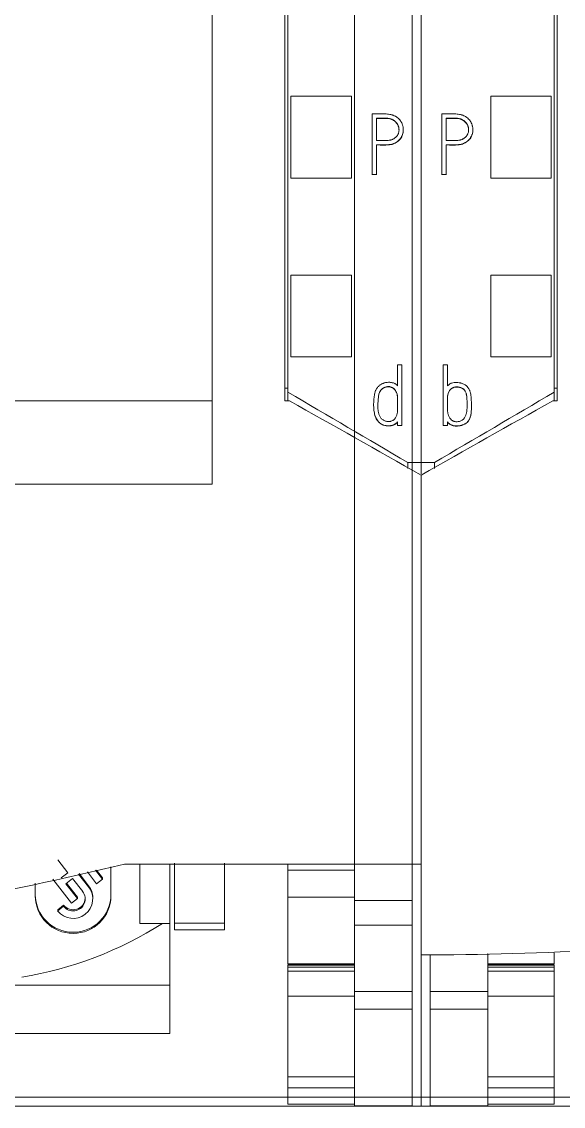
# Model space of a CAD drawing. Header units: millimetres. Extents: x 1359 to 3577, y 1336 to 3557.
# Drawn here: x 2702.37 to 2720.27, y 2906.56 to 2942.38 of the extents above; entities that cross this region are included whole.
import ezdxf

# ---------------------------------------------------------------- set-up
doc = ezdxf.new("R2010")
doc.units = ezdxf.units.MM
doc.layers.add('000-PI-Oprema', color=30, linetype='Continuous', lineweight=5)
doc.layers.add('002-PI-Kabelska kanalica', color=150, linetype='Continuous')

msp = doc.modelspace()

# ---------------------------------------------------------------- linework, layer by layer
at = {"layer": '000-PI-Oprema', "color": 0, "linetype": 'ByBlock', "lineweight": 0}
for p, q in [((2715.571, 3041.237), (2715.571, 2927.819)), ((2715.571, 3041.237), (2715.571, 2927.819)), ((2711.171, 2930.141), (2711.171, 3038.956)), ((2719.971, 3038.956), (2719.971, 2930.141)), ((2713.371, 2974.306), (2713.371, 2910.351)), ((2715.271, 2974.306), (2715.271, 2910.351)), ((2711.271, 2937.211), (2711.271, 2939.912)), ((2711.271, 2939.912), (2713.271, 2939.912)), ((2713.271, 2937.211), (2713.271, 2939.912)), ((2717.871, 2937.211), (2717.871, 2939.912)), ((2719.871, 2939.912), (2717.871, 2939.912)), ((2719.871, 2937.211), (2719.871, 2939.912)), ((2713.956, 2939.329), (2713.956, 2937.327)), ((2714.097, 2938.451), (2714.097, 2939.187)), ((2716.256, 2939.329), (2716.256, 2937.327)), ((2716.397, 2938.451), (2716.397, 2939.187)), ((2714.982, 2938.8), (2714.982, 2938.807)), ((2717.282, 2938.8), (2717.282, 2938.807)), ((2714.097, 2937.327), (2714.097, 2938.31)), ((2716.397, 2937.327), (2716.397, 2938.31)), ((2713.956, 2937.327), (2714.097, 2937.327)), ((2713.956, 2937.327), (2713.956, 2937.321)), ((2714.097, 2937.327), (2714.097, 2937.321)), ((2716.256, 2937.327), (2716.397, 2937.327)), ((2716.256, 2937.327), (2716.256, 2937.321)), ((2716.397, 2937.327), (2716.397, 2937.321)), ((2711.271, 2937.206), (2711.271, 2937.211)), ((2711.271, 2937.211), (2713.271, 2937.211)), ((2711.271, 2937.206), (2713.271, 2937.206)), ((2713.271, 2937.206), (2713.271, 2937.211)), ((2717.871, 2937.206), (2717.871, 2937.211)), ((2719.871, 2937.211), (2717.871, 2937.211)), ((2719.871, 2937.206), (2717.871, 2937.206)), ((2719.871, 2937.206), (2719.871, 2937.211)), ((2711.271, 2931.309), (2711.271, 2934.01)), ((2711.271, 2934.01), (2713.271, 2934.01)), ((2713.271, 2931.309), (2713.271, 2934.01)), ((2717.871, 2931.309), (2717.871, 2934.01)), ((2719.871, 2934.01), (2717.871, 2934.01)), ((2719.871, 2931.309), (2719.871, 2934.01)), ((2711.271, 2931.306), (2711.271, 2931.309)), ((2711.271, 2931.309), (2713.271, 2931.309)), ((2711.271, 2931.306), (2713.271, 2931.306)), ((2713.271, 2931.306), (2713.271, 2931.309)), ((2717.871, 2931.306), (2717.871, 2931.309)), ((2719.871, 2931.309), (2717.871, 2931.309)), ((2719.871, 2931.306), (2717.871, 2931.306)), ((2719.871, 2931.306), (2719.871, 2931.309)), ((2714.793, 2931.042), (2714.793, 2930.35)), ((2714.935, 2931.042), (2714.793, 2931.042)), ((2714.935, 2929.042), (2714.935, 2931.042)), ((2716.304, 2929.042), (2716.304, 2931.042)), ((2716.304, 2931.042), (2716.443, 2931.042)), ((2716.443, 2931.042), (2716.443, 2930.348)), ((2711.071, 2930.27), (2711.171, 2930.27)), ((2711.171, 2929.856), (2711.171, 2930.141)), ((2720.071, 2930.27), (2719.971, 2930.27)), ((2719.971, 2930.141), (2719.971, 2929.856)), ((2708.671, 2929.852), (2687.671, 2929.852)), ((2711.071, 2929.856), (2711.221, 2929.856)), ((2714.003, 2929.719), (2714.003, 2929.709)), ((2719.921, 2929.856), (2720.071, 2929.856)), ((2717.233, 2929.667), (2717.233, 2929.673)), ((2714.793, 2929.161), (2714.793, 2929.042)), ((2714.793, 2929.042), (2714.935, 2929.042)), ((2716.443, 2929.042), (2716.304, 2929.042)), ((2716.443, 2929.161), (2716.443, 2929.042)), ((2715.131, 2927.819), (2715.131, 2927.616)), ((2715.571, 2927.819), (2715.131, 2927.819)), ((2715.571, 2927.819), (2715.571, 2927.442)), ((2715.571, 2927.819), (2715.571, 2927.449)), ((2716.011, 2927.819), (2715.571, 2927.819)), ((2716.011, 2927.616), (2716.011, 2927.819)), ((2708.671, 2927.106), (2687.671, 2927.106)), ((2703.56, 2914.697), (2703.896, 2914.27)), ((2705.044, 2914.059), (2704.813, 2914.353)), ((2705.044, 2914.098), (2704.839, 2914.358)), ((2705.321, 2913.505), (2705.321, 2914.461)), ((2705.771, 2914.556), (2715.571, 2914.556)), ((2706.271, 2914.556), (2706.271, 2912.596)), ((2707.271, 2912.596), (2707.271, 2914.556)), ((2711.171, 2914.356), (2711.171, 2914.556)), ((2711.171, 2913.458), (2711.171, 2914.356)), ((2711.171, 2914.356), (2713.371, 2914.356)), ((2713.371, 2913.355), (2713.371, 2914.556)), ((2715.271, 2913.355), (2715.271, 2914.556)), ((2715.571, 2914.476), (2715.571, 2906.556)), ((2703.402, 2914.053), (2704.022, 2913.267)), ((2703.896, 2914.27), (2703.68, 2914.103)), ((2703.834, 2913.908), (2704.05, 2914.075)), ((2704.05, 2914.075), (2704.386, 2913.649)), ((2704.583, 2913.801), (2704.247, 2914.228)), ((2704.583, 2913.84), (2704.266, 2914.242)), ((2704.541, 2914.295), (2704.847, 2913.906)), ((2704.847, 2913.906), (2705.044, 2914.059)), ((2705.044, 2914.098), (2705.044, 2914.059)), ((2702.821, 2913.93), (2702.821, 2913.505)), ((2704.219, 2913.419), (2703.834, 2913.908)), ((2704.219, 2913.459), (2703.853, 2913.923)), ((2704.583, 2913.84), (2704.583, 2913.801)), ((2704.022, 2913.267), (2704.219, 2913.419)), ((2704.219, 2913.459), (2704.219, 2913.419)), ((2704.72, 2913.405), (2704.72, 2913.444)), ((2711.171, 2911.257), (2711.171, 2913.458)), ((2711.171, 2913.458), (2713.371, 2913.458)), ((2713.371, 2912.539), (2713.371, 2913.355)), ((2713.371, 2913.355), (2715.271, 2913.355)), ((2715.271, 2912.539), (2715.271, 2913.355)), ((2703.757, 2913.201), (2703.56, 2913.048)), ((2703.757, 2913.162), (2703.56, 2913.009)), ((2703.56, 2913.048), (2703.56, 2913.009)), ((2703.757, 2913.201), (2703.757, 2913.162)), ((2706.271, 2912.596), (2706.271, 2912.596)), ((2706.271, 2912.596), (2707.02, 2912.596)), ((2706.271, 2912.596), (2707.271, 2912.596)), ((2707.02, 2912.596), (2707.271, 2912.596)), ((2707.271, 2910.556), (2707.271, 2912.596)), ((2707.271, 2912.596), (2707.271, 2912.596)), ((2707.421, 2912.389), (2707.421, 2912.607)), ((2707.421, 2912.607), (2709.071, 2912.607)), ((2709.071, 2912.389), (2709.071, 2912.607)), ((2713.371, 2912.539), (2715.271, 2912.539)), ((2707.421, 2912.389), (2709.071, 2912.389)), ((2715.872, 2911.557), (2715.571, 2911.557)), ((2715.571, 2911.475), (2715.571, 2906.556)), ((2715.871, 2911.545), (2715.871, 2910.351)), ((2717.771, 2911.605), (2717.771, 2910.351)), ((2719.971, 2911.257), (2719.971, 2911.622)), ((2711.171, 2911.257), (2713.371, 2911.257)), ((2711.171, 2911.221), (2711.171, 2911.228)), ((2713.371, 2911.228), (2711.171, 2911.228)), ((2711.171, 2911.156), (2711.171, 2911.221)), ((2711.171, 2911.221), (2713.371, 2911.221)), ((2711.171, 2911.156), (2711.171, 2911.019)), ((2711.171, 2911.156), (2713.371, 2911.156)), ((2717.771, 2911.257), (2719.971, 2911.257)), ((2719.971, 2911.228), (2717.771, 2911.228)), ((2719.971, 2911.221), (2717.771, 2911.221)), ((2719.971, 2911.156), (2717.771, 2911.156)), ((2719.971, 2911.221), (2719.971, 2911.228)), ((2719.971, 2911.156), (2719.971, 2911.221)), ((2719.971, 2911.156), (2719.971, 2911.019)), ((2711.171, 2911.019), (2711.171, 2910.195)), ((2711.171, 2911.019), (2713.371, 2911.019)), ((2719.971, 2911.019), (2717.771, 2911.019)), ((2719.971, 2911.019), (2719.971, 2910.195)), ((2689.071, 2910.556), (2707.271, 2910.556)), ((2707.271, 2908.956), (2707.271, 2910.556)), ((2711.171, 2910.195), (2711.171, 2907.53)), ((2711.171, 2910.195), (2713.371, 2910.195)), ((2713.371, 2909.765), (2713.371, 2910.351)), ((2713.371, 2910.351), (2715.271, 2910.351)), ((2715.271, 2909.765), (2715.271, 2910.351)), ((2715.871, 2909.765), (2715.871, 2910.351)), ((2717.771, 2910.351), (2715.871, 2910.351)), ((2717.771, 2909.765), (2717.771, 2910.351)), ((2719.971, 2910.195), (2717.771, 2910.195)), ((2719.971, 2910.195), (2719.971, 2907.53)), ((2713.371, 2909.765), (2715.271, 2909.765)), ((2717.771, 2909.765), (2715.871, 2909.765)), ((2689.071, 2908.956), (2707.271, 2908.956)), ((2711.171, 2907.53), (2711.171, 2907.163)), ((2711.171, 2907.53), (2713.371, 2907.53)), ((2719.971, 2907.53), (2717.771, 2907.53)), ((2719.971, 2907.53), (2719.971, 2907.163)), ((2711.171, 2907.163), (2711.171, 2906.632)), ((2711.171, 2907.163), (2713.371, 2907.163)), ((2713.371, 2907.163), (2713.371, 2906.632)), ((2717.771, 2907.163), (2717.771, 2906.632)), ((2719.971, 2907.163), (2717.771, 2907.163)), ((2719.971, 2907.163), (2719.971, 2906.632)), ((2711.171, 2906.556), (2679.912, 2906.556)), ((2711.171, 2906.632), (2711.171, 2906.632)), ((2711.171, 2906.632), (2713.371, 2906.632)), ((2711.171, 2906.632), (2713.371, 2906.632)), ((2713.371, 2906.568), (2715.271, 2906.568)), ((2713.371, 2906.568), (2715.271, 2906.568)), ((2715.571, 2906.556), (2713.972, 2906.556)), ((2745.971, 2906.556), (2714.712, 2906.556)), ((2717.513, 2906.556), (2715.571, 2906.556)), ((2715.871, 2906.568), (2717.771, 2906.568)), ((2717.771, 2906.568), (2715.871, 2906.568)), ((2717.771, 2906.632), (2719.971, 2906.632)), ((2719.971, 2906.632), (2717.771, 2906.632)), ((2719.971, 2906.632), (2719.971, 2906.632))]:
    msp.add_line(p, q, dxfattribs=at)
for centre, major_axis, start_param, end_param in [((2704.071, 2913.405), (0.649, 0), 3.804818, 6.94641), ((2704.071, 2913.405), (-0.399, 0), 0.663225, 3.804818), ((2704.071, 2913.444), (0.649, 0), 6.283142, 6.94641), ((2704.071, 2913.544), (1.25, 0), 3.141593, 6.283185), ((2704.071, 2913.505), (1.25, 0), 3.141593, 6.283185), ((2704.071, 2913.444), (-0.399, 0), 0.663225, 3.092069), ((2700.433, 2922.701), (12.135, 0), 4.872685, 5.28613)]:
    msp.add_ellipse(centre, major_axis=major_axis, ratio=0.991445, start_param=start_param, end_param=end_param, dxfattribs=at)
for points, knots in [([(2711.071, 2929.856), (2711.071, 2933.196), (2711.071, 2941.161), (2711.071, 2953.801), (2711.071, 2969.287), (2711.071, 2983.582), (2711.071, 2997.792), (2711.071, 3012.358), (2711.071, 3026.528), (2711.071, 3036.098), (2711.071, 3039.142)], [0, 0, 0, 0, 0.091483, 0.21812, 0.346206, 0.515858, 0.610111, 0.736264, 0.916066, 1, 1, 1, 1]), ([(2720.071, 3039.142), (2720.071, 3036.098), (2720.071, 3026.528), (2720.071, 3012.358), (2720.071, 2997.792), (2720.071, 2983.582), (2720.071, 2969.287), (2720.071, 2953.801), (2720.071, 2941.161), (2720.071, 2933.196), (2720.071, 2929.856)], [0, 0, 0, 0, 0.083934, 0.263736, 0.389889, 0.484142, 0.653794, 0.78188, 0.908517, 1, 1, 1, 1]), ([(2708.671, 3036.077), (2708.671, 3034.053), (2708.671, 3025.504), (2708.671, 3012.358), (2708.671, 2997.792), (2708.671, 2983.582), (2708.671, 2969.287), (2708.671, 2953.801), (2708.671, 2941.043), (2708.671, 2932.161), (2708.671, 2927.904), (2708.671, 2927.106)], [0, 0, 0, 0, 0.055935, 0.236292, 0.362833, 0.457376, 0.627551, 0.756032, 0.883059, 0.978086, 1, 1, 1, 1]), ([(2714.097, 2938.31), (2714.149, 2938.31), (2714.2, 2938.31), (2714.304, 2938.309), (2714.355, 2938.308), (2714.433, 2938.31), (2714.459, 2938.311), (2714.497, 2938.315), (2714.51, 2938.316), (2714.536, 2938.319), (2714.549, 2938.321), (2714.587, 2938.328), (2714.612, 2938.334), (2714.661, 2938.35), (2714.685, 2938.36), (2714.72, 2938.377), (2714.732, 2938.384), (2714.754, 2938.397), (2714.765, 2938.404), (2714.796, 2938.426), (2714.816, 2938.442), (2714.845, 2938.469), (2714.854, 2938.478), (2714.871, 2938.498), (2714.879, 2938.508), (2714.903, 2938.538), (2714.916, 2938.56), (2714.934, 2938.594), (2714.94, 2938.606), (2714.95, 2938.63), (2714.954, 2938.642), (2714.966, 2938.679), (2714.972, 2938.705), (2714.978, 2938.743), (2714.98, 2938.756), (2714.981, 2938.782), (2714.982, 2938.795), (2714.982, 2938.834), (2714.98, 2938.859), (2714.974, 2938.898), (2714.972, 2938.91), (2714.966, 2938.936), (2714.962, 2938.948), (2714.951, 2938.986), (2714.941, 2939.01), (2714.925, 2939.044), (2714.919, 2939.056), (2714.906, 2939.078), (2714.899, 2939.089), (2714.876, 2939.121), (2714.86, 2939.141), (2714.824, 2939.179), (2714.805, 2939.196), (2714.774, 2939.22), (2714.764, 2939.227), (2714.742, 2939.242), (2714.731, 2939.248), (2714.697, 2939.267), (2714.674, 2939.278), (2714.637, 2939.291), (2714.625, 2939.295), (2714.6, 2939.302), (2714.587, 2939.306), (2714.524, 2939.32), (2714.473, 2939.326), (2714.396, 2939.33), (2714.37, 2939.33), (2714.318, 2939.331), (2714.266, 2939.33), (2714.215, 2939.329), (2714.163, 2939.328), (2714.085, 2939.328), (2714.007, 2939.329), (2713.956, 2939.329)], [0, 0, 0, 0, 0.0625, 0.0625, 0.125, 0.125, 0.15625, 0.15625, 0.171875, 0.171875, 0.1875, 0.1875, 0.21875, 0.21875, 0.25, 0.25, 0.265625, 0.265625, 0.28125, 0.28125, 0.3125, 0.3125, 0.328125, 0.328125, 0.34375, 0.34375, 0.375, 0.375, 0.390625, 0.390625, 0.40625, 0.40625, 0.4375, 0.4375, 0.453125, 0.453125, 0.46875, 0.46875, 0.5, 0.5, 0.515625, 0.515625, 0.53125, 0.53125, 0.5625, 0.5625, 0.578125, 0.578125, 0.59375, 0.59375, 0.625, 0.625, 0.65625, 0.65625, 0.671875, 0.671875, 0.6875, 0.6875, 0.71875, 0.71875, 0.734375, 0.734375, 0.75, 0.75, 0.8125, 0.8125, 0.84375, 0.84375, 0.875, 0.90625, 0.90625, 0.9375, 1, 1, 1, 1]), ([(2714.097, 2939.187), (2714.136, 2939.188), (2714.174, 2939.187), (2714.233, 2939.187), (2714.252, 2939.187), (2714.291, 2939.188), (2714.31, 2939.188), (2714.368, 2939.19), (2714.407, 2939.19), (2714.465, 2939.186), (2714.484, 2939.184), (2714.522, 2939.178), (2714.542, 2939.173), (2714.57, 2939.165), (2714.58, 2939.162), (2714.598, 2939.155), (2714.608, 2939.151), (2714.635, 2939.138), (2714.652, 2939.129), (2714.677, 2939.113), (2714.685, 2939.107), (2714.701, 2939.095), (2714.709, 2939.089), (2714.731, 2939.069), (2714.745, 2939.055), (2714.764, 2939.032), (2714.77, 2939.024), (2714.781, 2939.008), (2714.787, 2938.999), (2714.802, 2938.973), (2714.81, 2938.955), (2714.82, 2938.928), (2714.823, 2938.918), (2714.829, 2938.899), (2714.831, 2938.889), (2714.837, 2938.86), (2714.839, 2938.84), (2714.841, 2938.81), (2714.841, 2938.801), (2714.84, 2938.781), (2714.839, 2938.771), (2714.835, 2938.741), (2714.831, 2938.722), (2714.822, 2938.693), (2714.818, 2938.684), (2714.811, 2938.666), (2714.806, 2938.657), (2714.792, 2938.63), (2714.782, 2938.613), (2714.763, 2938.59), (2714.757, 2938.582), (2714.743, 2938.568), (2714.736, 2938.561), (2714.714, 2938.541), (2714.698, 2938.529), (2714.673, 2938.513), (2714.664, 2938.508), (2714.646, 2938.499), (2714.637, 2938.494), (2714.61, 2938.482), (2714.591, 2938.476), (2714.562, 2938.468), (2714.553, 2938.466), (2714.533, 2938.462), (2714.523, 2938.46), (2714.494, 2938.456), (2714.474, 2938.454), (2714.434, 2938.452), (2714.414, 2938.451), (2714.375, 2938.451), (2714.335, 2938.451), (2714.295, 2938.451), (2714.256, 2938.451), (2714.236, 2938.451), (2714.176, 2938.452), (2714.137, 2938.451), (2714.097, 2938.451)], [0, 0, 0, 0, 0.0625, 0.0625, 0.09375, 0.09375, 0.125, 0.125, 0.1875, 0.1875, 0.21875, 0.21875, 0.25, 0.25, 0.265625, 0.265625, 0.28125, 0.28125, 0.3125, 0.3125, 0.328125, 0.328125, 0.34375, 0.34375, 0.375, 0.375, 0.390625, 0.390625, 0.40625, 0.40625, 0.4375, 0.4375, 0.453125, 0.453125, 0.46875, 0.46875, 0.5, 0.5, 0.515625, 0.515625, 0.53125, 0.53125, 0.5625, 0.5625, 0.578125, 0.578125, 0.59375, 0.59375, 0.625, 0.625, 0.640625, 0.640625, 0.65625, 0.65625, 0.6875, 0.6875, 0.703125, 0.703125, 0.71875, 0.71875, 0.75, 0.75, 0.765625, 0.765625, 0.78125, 0.78125, 0.8125, 0.8125, 0.84375, 0.84375, 0.875, 0.90625, 0.90625, 0.9375, 0.9375, 1, 1, 1, 1]), ([(2714.84, 2938.801), (2714.84, 2938.804), (2714.84, 2938.807), (2714.84, 2938.82), (2714.839, 2938.83), (2714.837, 2938.849), (2714.836, 2938.859), (2714.83, 2938.888), (2714.825, 2938.907), (2714.815, 2938.936), (2714.811, 2938.945), (2714.803, 2938.963), (2714.79, 2938.989), (2714.774, 2939.014), (2714.755, 2939.037), (2714.748, 2939.045), (2714.735, 2939.059), (2714.728, 2939.066), (2714.705, 2939.086), (2714.69, 2939.098), (2714.665, 2939.114), (2714.656, 2939.12), (2714.639, 2939.129), (2714.63, 2939.134), (2714.603, 2939.147), (2714.585, 2939.154), (2714.547, 2939.166), (2714.528, 2939.17), (2714.489, 2939.177), (2714.469, 2939.18), (2714.41, 2939.184), (2714.371, 2939.183), (2714.312, 2939.182), (2714.293, 2939.181), (2714.254, 2939.181), (2714.234, 2939.181), (2714.175, 2939.181), (2714.136, 2939.181), (2714.097, 2939.181)], [0, 0, 0, 0, 0.009533, 0.009533, 0.040485, 0.040485, 0.071437, 0.071437, 0.133342, 0.133342, 0.164294, 0.164294, 0.195246, 0.25715, 0.25715, 0.288102, 0.288102, 0.319054, 0.319054, 0.380958, 0.380958, 0.41191, 0.41191, 0.442862, 0.442862, 0.504767, 0.504767, 0.566671, 0.566671, 0.628575, 0.628575, 0.752383, 0.752383, 0.814287, 0.814287, 0.876192, 0.876192, 1, 1, 1, 1]), ([(2716.397, 2938.31), (2716.449, 2938.31), (2716.5, 2938.31), (2716.604, 2938.309), (2716.655, 2938.308), (2716.733, 2938.31), (2716.759, 2938.311), (2716.797, 2938.315), (2716.81, 2938.316), (2716.836, 2938.319), (2716.849, 2938.321), (2716.887, 2938.328), (2716.912, 2938.334), (2716.961, 2938.35), (2716.985, 2938.36), (2717.02, 2938.377), (2717.032, 2938.384), (2717.054, 2938.397), (2717.065, 2938.404), (2717.096, 2938.426), (2717.116, 2938.442), (2717.145, 2938.469), (2717.154, 2938.478), (2717.171, 2938.498), (2717.179, 2938.508), (2717.203, 2938.538), (2717.216, 2938.56), (2717.234, 2938.594), (2717.24, 2938.606), (2717.25, 2938.63), (2717.254, 2938.642), (2717.266, 2938.679), (2717.272, 2938.705), (2717.278, 2938.743), (2717.28, 2938.756), (2717.281, 2938.782), (2717.282, 2938.795), (2717.282, 2938.834), (2717.28, 2938.859), (2717.274, 2938.898), (2717.272, 2938.91), (2717.266, 2938.936), (2717.262, 2938.948), (2717.251, 2938.986), (2717.241, 2939.01), (2717.225, 2939.044), (2717.219, 2939.056), (2717.206, 2939.078), (2717.199, 2939.089), (2717.176, 2939.121), (2717.16, 2939.141), (2717.124, 2939.179), (2717.105, 2939.196), (2717.074, 2939.22), (2717.064, 2939.227), (2717.042, 2939.242), (2717.031, 2939.248), (2716.997, 2939.267), (2716.974, 2939.278), (2716.937, 2939.291), (2716.925, 2939.295), (2716.9, 2939.302), (2716.887, 2939.306), (2716.824, 2939.32), (2716.773, 2939.326), (2716.696, 2939.33), (2716.67, 2939.33), (2716.618, 2939.331), (2716.566, 2939.33), (2716.515, 2939.329), (2716.463, 2939.328), (2716.385, 2939.328), (2716.307, 2939.329), (2716.256, 2939.329)], [0, 0, 0, 0, 0.0625, 0.0625, 0.125, 0.125, 0.15625, 0.15625, 0.171875, 0.171875, 0.1875, 0.1875, 0.21875, 0.21875, 0.25, 0.25, 0.265625, 0.265625, 0.28125, 0.28125, 0.3125, 0.3125, 0.328125, 0.328125, 0.34375, 0.34375, 0.375, 0.375, 0.390625, 0.390625, 0.40625, 0.40625, 0.4375, 0.4375, 0.453125, 0.453125, 0.46875, 0.46875, 0.5, 0.5, 0.515625, 0.515625, 0.53125, 0.53125, 0.5625, 0.5625, 0.578125, 0.578125, 0.59375, 0.59375, 0.625, 0.625, 0.65625, 0.65625, 0.671875, 0.671875, 0.6875, 0.6875, 0.71875, 0.71875, 0.734375, 0.734375, 0.75, 0.75, 0.8125, 0.8125, 0.84375, 0.84375, 0.875, 0.90625, 0.90625, 0.9375, 1, 1, 1, 1]), ([(2716.397, 2939.187), (2716.436, 2939.188), (2716.474, 2939.187), (2716.533, 2939.187), (2716.552, 2939.187), (2716.591, 2939.188), (2716.61, 2939.188), (2716.668, 2939.19), (2716.707, 2939.19), (2716.765, 2939.186), (2716.784, 2939.184), (2716.822, 2939.178), (2716.842, 2939.173), (2716.87, 2939.165), (2716.88, 2939.162), (2716.898, 2939.155), (2716.908, 2939.151), (2716.935, 2939.138), (2716.952, 2939.129), (2716.977, 2939.113), (2716.985, 2939.107), (2717.001, 2939.095), (2717.009, 2939.089), (2717.031, 2939.069), (2717.045, 2939.055), (2717.064, 2939.032), (2717.07, 2939.024), (2717.081, 2939.008), (2717.087, 2938.999), (2717.102, 2938.973), (2717.11, 2938.955), (2717.12, 2938.928), (2717.123, 2938.918), (2717.129, 2938.899), (2717.131, 2938.889), (2717.137, 2938.86), (2717.139, 2938.84), (2717.141, 2938.81), (2717.141, 2938.801), (2717.14, 2938.781), (2717.139, 2938.771), (2717.135, 2938.741), (2717.131, 2938.722), (2717.122, 2938.693), (2717.118, 2938.684), (2717.111, 2938.666), (2717.106, 2938.657), (2717.092, 2938.63), (2717.082, 2938.613), (2717.063, 2938.59), (2717.057, 2938.582), (2717.043, 2938.568), (2717.036, 2938.561), (2717.014, 2938.541), (2716.998, 2938.529), (2716.973, 2938.513), (2716.964, 2938.508), (2716.946, 2938.499), (2716.937, 2938.494), (2716.91, 2938.482), (2716.891, 2938.476), (2716.862, 2938.468), (2716.853, 2938.466), (2716.833, 2938.462), (2716.823, 2938.46), (2716.794, 2938.456), (2716.774, 2938.454), (2716.734, 2938.452), (2716.714, 2938.451), (2716.675, 2938.451), (2716.635, 2938.451), (2716.595, 2938.451), (2716.556, 2938.451), (2716.536, 2938.451), (2716.476, 2938.452), (2716.437, 2938.451), (2716.397, 2938.451)], [0, 0, 0, 0, 0.0625, 0.0625, 0.09375, 0.09375, 0.125, 0.125, 0.1875, 0.1875, 0.21875, 0.21875, 0.25, 0.25, 0.265625, 0.265625, 0.28125, 0.28125, 0.3125, 0.3125, 0.328125, 0.328125, 0.34375, 0.34375, 0.375, 0.375, 0.390625, 0.390625, 0.40625, 0.40625, 0.4375, 0.4375, 0.453125, 0.453125, 0.46875, 0.46875, 0.5, 0.5, 0.515625, 0.515625, 0.53125, 0.53125, 0.5625, 0.5625, 0.578125, 0.578125, 0.59375, 0.59375, 0.625, 0.625, 0.640625, 0.640625, 0.65625, 0.65625, 0.6875, 0.6875, 0.703125, 0.703125, 0.71875, 0.71875, 0.75, 0.75, 0.765625, 0.765625, 0.78125, 0.78125, 0.8125, 0.8125, 0.84375, 0.84375, 0.875, 0.90625, 0.90625, 0.9375, 0.9375, 1, 1, 1, 1]), ([(2717.14, 2938.801), (2717.14, 2938.804), (2717.14, 2938.807), (2717.14, 2938.82), (2717.139, 2938.83), (2717.137, 2938.849), (2717.136, 2938.859), (2717.13, 2938.888), (2717.125, 2938.907), (2717.115, 2938.936), (2717.111, 2938.945), (2717.103, 2938.963), (2717.09, 2938.989), (2717.074, 2939.014), (2717.055, 2939.037), (2717.048, 2939.045), (2717.035, 2939.059), (2717.028, 2939.066), (2717.005, 2939.086), (2716.99, 2939.098), (2716.965, 2939.114), (2716.956, 2939.12), (2716.939, 2939.129), (2716.93, 2939.134), (2716.903, 2939.147), (2716.885, 2939.154), (2716.847, 2939.166), (2716.828, 2939.17), (2716.789, 2939.177), (2716.769, 2939.18), (2716.71, 2939.184), (2716.671, 2939.183), (2716.612, 2939.182), (2716.593, 2939.181), (2716.554, 2939.181), (2716.534, 2939.181), (2716.475, 2939.181), (2716.436, 2939.181), (2716.397, 2939.181)], [0, 0, 0, 0, 0.009533, 0.009533, 0.040485, 0.040485, 0.071437, 0.071437, 0.133342, 0.133342, 0.164294, 0.164294, 0.195246, 0.25715, 0.25715, 0.288102, 0.288102, 0.319054, 0.319054, 0.380958, 0.380958, 0.41191, 0.41191, 0.442862, 0.442862, 0.504767, 0.504767, 0.566671, 0.566671, 0.628575, 0.628575, 0.752383, 0.752383, 0.814287, 0.814287, 0.876192, 0.876192, 1, 1, 1, 1]), ([(2714.982, 2938.801), (2714.982, 2938.776), (2714.98, 2938.751), (2714.974, 2938.713), (2714.972, 2938.7), (2714.966, 2938.675), (2714.963, 2938.662), (2714.951, 2938.625), (2714.941, 2938.601), (2714.917, 2938.556), (2714.904, 2938.534), (2714.88, 2938.502), (2714.872, 2938.492), (2714.855, 2938.473), (2714.846, 2938.464), (2714.818, 2938.437), (2714.798, 2938.42), (2714.765, 2938.398), (2714.754, 2938.391), (2714.732, 2938.378), (2714.721, 2938.372), (2714.686, 2938.354), (2714.662, 2938.344), (2714.625, 2938.332), (2714.613, 2938.329), (2714.587, 2938.322), (2714.575, 2938.32), (2714.511, 2938.308), (2714.46, 2938.305), (2714.356, 2938.302), (2714.304, 2938.303), (2714.201, 2938.304), (2714.149, 2938.304), (2714.097, 2938.304)], [0, 0, 0, 0, 0.065202, 0.065202, 0.098588, 0.098588, 0.131973, 0.131973, 0.198745, 0.198745, 0.265516, 0.265516, 0.298902, 0.298902, 0.332287, 0.332287, 0.399059, 0.399059, 0.432444, 0.432444, 0.46583, 0.46583, 0.532601, 0.532601, 0.565987, 0.565987, 0.599372, 0.599372, 0.732915, 0.732915, 0.866457, 0.866457, 1, 1, 1, 1]), ([(2717.282, 2938.801), (2717.282, 2938.776), (2717.28, 2938.751), (2717.274, 2938.713), (2717.272, 2938.7), (2717.266, 2938.675), (2717.263, 2938.662), (2717.251, 2938.625), (2717.241, 2938.601), (2717.217, 2938.556), (2717.204, 2938.534), (2717.18, 2938.502), (2717.172, 2938.492), (2717.155, 2938.473), (2717.146, 2938.464), (2717.118, 2938.437), (2717.098, 2938.42), (2717.065, 2938.398), (2717.054, 2938.391), (2717.032, 2938.378), (2717.021, 2938.372), (2716.986, 2938.354), (2716.962, 2938.344), (2716.925, 2938.332), (2716.913, 2938.329), (2716.887, 2938.322), (2716.875, 2938.32), (2716.811, 2938.308), (2716.76, 2938.305), (2716.656, 2938.302), (2716.604, 2938.303), (2716.501, 2938.304), (2716.449, 2938.304), (2716.397, 2938.304)], [0, 0, 0, 0, 0.065202, 0.065202, 0.098588, 0.098588, 0.131973, 0.131973, 0.198745, 0.198745, 0.265516, 0.265516, 0.298902, 0.298902, 0.332287, 0.332287, 0.399059, 0.399059, 0.432444, 0.432444, 0.46583, 0.46583, 0.532601, 0.532601, 0.565987, 0.565987, 0.599372, 0.599372, 0.732915, 0.732915, 0.866457, 0.866457, 1, 1, 1, 1]), ([(2714.793, 2930.35), (2714.775, 2930.371), (2714.755, 2930.391), (2714.727, 2930.411), (2714.722, 2930.415), (2714.71, 2930.422), (2714.704, 2930.426), (2714.685, 2930.435), (2714.672, 2930.44), (2714.646, 2930.448), (2714.632, 2930.452), (2714.605, 2930.457), (2714.591, 2930.459), (2714.564, 2930.463), (2714.55, 2930.465), (2714.523, 2930.467), (2714.509, 2930.467), (2714.468, 2930.467), (2714.441, 2930.464), (2714.399, 2930.457), (2714.386, 2930.454), (2714.359, 2930.447), (2714.346, 2930.443), (2714.32, 2930.434), (2714.307, 2930.429), (2714.282, 2930.418), (2714.269, 2930.411), (2714.245, 2930.397), (2714.233, 2930.39), (2714.211, 2930.374), (2714.189, 2930.357), (2714.169, 2930.338), (2714.149, 2930.318), (2714.14, 2930.308), (2714.122, 2930.286), (2714.114, 2930.275), (2714.098, 2930.252), (2714.091, 2930.24), (2714.077, 2930.216), (2714.071, 2930.204), (2714.06, 2930.178), (2714.054, 2930.165), (2714.041, 2930.126), (2714.035, 2930.099), (2714.029, 2930.058), (2714.027, 2930.045), (2714.024, 2930.017), (2714.022, 2930.004), (2714.02, 2929.976), (2714.018, 2929.963), (2714.015, 2929.936), (2714.013, 2929.922), (2714.01, 2929.895), (2714.009, 2929.881), (2714.007, 2929.854), (2714.006, 2929.84), (2714.004, 2929.812), (2714.004, 2929.799), (2714.003, 2929.771), (2714.003, 2929.757), (2714.003, 2929.716), (2714.003, 2929.689), (2714.004, 2929.634), (2714.006, 2929.607), (2714.011, 2929.552), (2714.014, 2929.525), (2714.023, 2929.471), (2714.029, 2929.444), (2714.049, 2929.363), (2714.067, 2929.311), (2714.107, 2929.238), (2714.121, 2929.215), (2714.155, 2929.172), (2714.174, 2929.152), (2714.205, 2929.125), (2714.216, 2929.116), (2714.239, 2929.1), (2714.251, 2929.093), (2714.275, 2929.08), (2714.287, 2929.074), (2714.312, 2929.063), (2714.325, 2929.058), (2714.365, 2929.045), (2714.392, 2929.04), (2714.446, 2929.032), (2714.474, 2929.031), (2714.516, 2929.031), (2714.529, 2929.032), (2714.557, 2929.034), (2714.57, 2929.036), (2714.597, 2929.042), (2714.611, 2929.045), (2714.637, 2929.052), (2714.651, 2929.056), (2714.676, 2929.066), (2714.689, 2929.072), (2714.712, 2929.086), (2714.724, 2929.094), (2714.745, 2929.111), (2714.756, 2929.121), (2714.775, 2929.14), (2714.784, 2929.151), (2714.793, 2929.161)], [0, 0, 0, 0, 0.03125, 0.03125, 0.039062, 0.039062, 0.046875, 0.046875, 0.0625, 0.0625, 0.078125, 0.078125, 0.09375, 0.09375, 0.109375, 0.109375, 0.125, 0.125, 0.15625, 0.15625, 0.171875, 0.171875, 0.1875, 0.1875, 0.203125, 0.203125, 0.21875, 0.21875, 0.234375, 0.234375, 0.25, 0.265625, 0.265625, 0.28125, 0.28125, 0.296875, 0.296875, 0.3125, 0.3125, 0.328125, 0.328125, 0.34375, 0.34375, 0.375, 0.375, 0.390625, 0.390625, 0.40625, 0.40625, 0.421875, 0.421875, 0.4375, 0.4375, 0.453125, 0.453125, 0.46875, 0.46875, 0.484375, 0.484375, 0.5, 0.5, 0.53125, 0.53125, 0.5625, 0.5625, 0.59375, 0.59375, 0.625, 0.625, 0.6875, 0.6875, 0.71875, 0.71875, 0.75, 0.75, 0.765625, 0.765625, 0.78125, 0.78125, 0.796875, 0.796875, 0.8125, 0.8125, 0.84375, 0.84375, 0.875, 0.875, 0.890625, 0.890625, 0.90625, 0.90625, 0.921875, 0.921875, 0.9375, 0.9375, 0.953125, 0.953125, 0.96875, 0.96875, 0.984375, 0.984375, 1, 1, 1, 1]), ([(2716.443, 2930.348), (2716.462, 2930.368), (2716.482, 2930.387), (2716.516, 2930.411), (2716.528, 2930.418), (2716.547, 2930.428), (2716.553, 2930.431), (2716.566, 2930.436), (2716.573, 2930.439), (2716.606, 2930.449), (2716.633, 2930.454), (2716.675, 2930.458), (2716.689, 2930.458), (2716.717, 2930.459), (2716.73, 2930.459), (2716.772, 2930.458), (2716.8, 2930.456), (2716.841, 2930.45), (2716.855, 2930.448), (2716.882, 2930.442), (2716.896, 2930.439), (2716.936, 2930.427), (2716.962, 2930.417), (2716.999, 2930.398), (2717.011, 2930.391), (2717.035, 2930.376), (2717.046, 2930.367), (2717.079, 2930.342), (2717.099, 2930.322), (2717.125, 2930.289), (2717.133, 2930.278), (2717.148, 2930.254), (2717.161, 2930.23), (2717.173, 2930.204), (2717.183, 2930.178), (2717.188, 2930.165), (2717.201, 2930.125), (2717.208, 2930.098), (2717.218, 2930.044), (2717.222, 2930.016), (2717.227, 2929.96), (2717.229, 2929.933), (2717.231, 2929.877), (2717.231, 2929.849), (2717.232, 2929.793), (2717.232, 2929.765), (2717.233, 2929.681), (2717.233, 2929.625), (2717.231, 2929.541), (2717.23, 2929.514), (2717.226, 2929.458), (2717.223, 2929.43), (2717.216, 2929.389), (2717.213, 2929.375), (2717.206, 2929.348), (2717.202, 2929.334), (2717.189, 2929.294), (2717.178, 2929.268), (2717.158, 2929.231), (2717.151, 2929.219), (2717.135, 2929.196), (2717.126, 2929.185), (2717.099, 2929.153), (2717.078, 2929.135), (2717.044, 2929.109), (2717.032, 2929.102), (2717.008, 2929.087), (2716.996, 2929.081), (2716.97, 2929.069), (2716.957, 2929.064), (2716.931, 2929.055), (2716.917, 2929.05), (2716.877, 2929.039), (2716.849, 2929.034), (2716.794, 2929.027), (2716.766, 2929.025), (2716.71, 2929.026), (2716.682, 2929.028), (2716.64, 2929.035), (2716.627, 2929.039), (2716.6, 2929.047), (2716.586, 2929.052), (2716.561, 2929.063), (2716.548, 2929.07), (2716.53, 2929.08), (2716.524, 2929.084), (2716.513, 2929.092), (2716.507, 2929.097), (2716.479, 2929.119), (2716.46, 2929.139), (2716.443, 2929.161)], [0, 0, 0, 0, 0.03125, 0.03125, 0.046875, 0.046875, 0.054688, 0.054688, 0.0625, 0.0625, 0.09375, 0.09375, 0.109375, 0.109375, 0.125, 0.125, 0.15625, 0.15625, 0.171875, 0.171875, 0.1875, 0.1875, 0.21875, 0.21875, 0.234375, 0.234375, 0.25, 0.25, 0.28125, 0.28125, 0.296875, 0.296875, 0.3125, 0.328125, 0.328125, 0.34375, 0.34375, 0.375, 0.375, 0.40625, 0.40625, 0.4375, 0.4375, 0.46875, 0.46875, 0.5, 0.5, 0.5625, 0.5625, 0.59375, 0.59375, 0.625, 0.625, 0.640625, 0.640625, 0.65625, 0.65625, 0.6875, 0.6875, 0.703125, 0.703125, 0.71875, 0.71875, 0.75, 0.75, 0.765625, 0.765625, 0.78125, 0.78125, 0.796875, 0.796875, 0.8125, 0.8125, 0.84375, 0.84375, 0.875, 0.875, 0.90625, 0.90625, 0.921875, 0.921875, 0.9375, 0.9375, 0.953125, 0.953125, 0.960938, 0.960938, 0.96875, 0.96875, 1, 1, 1, 1]), ([(2714.739, 2930.171), (2714.755, 2930.143), (2714.767, 2930.115), (2714.779, 2930.069), (2714.783, 2930.054), (2714.788, 2930.022), (2714.789, 2930.007), (2714.792, 2929.975), (2714.793, 2929.96), (2714.794, 2929.928), (2714.794, 2929.881), (2714.793, 2929.834), (2714.793, 2929.74), (2714.793, 2929.678), (2714.793, 2929.584), (2714.793, 2929.552), (2714.791, 2929.505), (2714.789, 2929.49), (2714.785, 2929.459), (2714.78, 2929.428), (2714.771, 2929.398), (2714.762, 2929.368), (2714.756, 2929.354), (2714.743, 2929.325), (2714.736, 2929.311), (2714.72, 2929.284), (2714.71, 2929.271), (2714.69, 2929.247), (2714.679, 2929.237), (2714.66, 2929.222), (2714.654, 2929.217), (2714.641, 2929.208), (2714.634, 2929.204), (2714.613, 2929.193), (2714.599, 2929.187), (2714.576, 2929.18), (2714.569, 2929.178), (2714.553, 2929.175), (2714.546, 2929.173), (2714.522, 2929.17), (2714.507, 2929.17), (2714.475, 2929.17), (2714.459, 2929.172), (2714.428, 2929.178), (2714.413, 2929.181), (2714.383, 2929.191), (2714.368, 2929.197), (2714.34, 2929.21), (2714.327, 2929.218), (2714.3, 2929.235), (2714.287, 2929.244), (2714.264, 2929.265), (2714.253, 2929.276), (2714.232, 2929.299), (2714.223, 2929.312), (2714.197, 2929.352), (2714.185, 2929.381), (2714.171, 2929.426), (2714.166, 2929.441), (2714.159, 2929.472), (2714.157, 2929.487), (2714.15, 2929.533), (2714.147, 2929.564), (2714.144, 2929.626), (2714.143, 2929.657), (2714.143, 2929.72), (2714.144, 2929.751), (2714.147, 2929.813), (2714.149, 2929.844), (2714.153, 2929.907), (2714.155, 2929.938), (2714.162, 2930), (2714.165, 2930.031), (2714.175, 2930.077), (2714.179, 2930.092), (2714.189, 2930.122), (2714.195, 2930.137), (2714.209, 2930.164), (2714.217, 2930.178), (2714.231, 2930.197), (2714.236, 2930.203), (2714.246, 2930.215), (2714.252, 2930.221), (2714.268, 2930.238), (2714.28, 2930.248), (2714.305, 2930.267), (2714.318, 2930.275), (2714.36, 2930.298), (2714.39, 2930.309), (2714.428, 2930.318), (2714.436, 2930.32), (2714.451, 2930.322), (2714.459, 2930.323), (2714.483, 2930.326), (2714.498, 2930.326), (2714.522, 2930.324), (2714.53, 2930.323), (2714.545, 2930.32), (2714.553, 2930.319), (2714.576, 2930.312), (2714.59, 2930.307), (2714.612, 2930.297), (2714.619, 2930.293), (2714.633, 2930.285), (2714.653, 2930.273), (2714.671, 2930.257), (2714.688, 2930.241), (2714.693, 2930.235), (2714.703, 2930.223), (2714.708, 2930.217), (2714.723, 2930.198), (2714.731, 2930.185), (2714.739, 2930.171)], [0, 0, 0, 0, 0.03125, 0.03125, 0.046875, 0.046875, 0.0625, 0.0625, 0.078125, 0.078125, 0.09375, 0.125, 0.125, 0.1875, 0.1875, 0.21875, 0.21875, 0.234375, 0.234375, 0.25, 0.265625, 0.265625, 0.28125, 0.28125, 0.296875, 0.296875, 0.3125, 0.3125, 0.328125, 0.328125, 0.335938, 0.335938, 0.34375, 0.34375, 0.359375, 0.359375, 0.367188, 0.367188, 0.375, 0.375, 0.390625, 0.390625, 0.40625, 0.40625, 0.421875, 0.421875, 0.4375, 0.4375, 0.453125, 0.453125, 0.46875, 0.46875, 0.484375, 0.484375, 0.5, 0.5, 0.53125, 0.53125, 0.546875, 0.546875, 0.5625, 0.5625, 0.59375, 0.59375, 0.625, 0.625, 0.65625, 0.65625, 0.6875, 0.6875, 0.71875, 0.71875, 0.75, 0.75, 0.765625, 0.765625, 0.78125, 0.78125, 0.796875, 0.796875, 0.804688, 0.804688, 0.8125, 0.8125, 0.828125, 0.828125, 0.84375, 0.84375, 0.875, 0.875, 0.882813, 0.882813, 0.890625, 0.890625, 0.90625, 0.90625, 0.914063, 0.914063, 0.921875, 0.921875, 0.9375, 0.9375, 0.945313, 0.945313, 0.953125, 0.96875, 0.96875, 0.976563, 0.976563, 0.984375, 0.984375, 1, 1, 1, 1]), ([(2714.739, 2930.165), (2714.723, 2930.193), (2714.705, 2930.218), (2714.677, 2930.245), (2714.671, 2930.251), (2714.658, 2930.261), (2714.652, 2930.266), (2714.633, 2930.279), (2714.619, 2930.287), (2714.598, 2930.297), (2714.591, 2930.3), (2714.576, 2930.306), (2714.568, 2930.308), (2714.545, 2930.315), (2714.53, 2930.317), (2714.506, 2930.319), (2714.498, 2930.319), (2714.482, 2930.319), (2714.475, 2930.319), (2714.451, 2930.316), (2714.436, 2930.314), (2714.405, 2930.306), (2714.39, 2930.302), (2714.36, 2930.291), (2714.346, 2930.284), (2714.325, 2930.273), (2714.319, 2930.269), (2714.305, 2930.26), (2714.299, 2930.256), (2714.28, 2930.241), (2714.256, 2930.221), (2714.236, 2930.197), (2714.222, 2930.178), (2714.217, 2930.171), (2714.209, 2930.158), (2714.205, 2930.151), (2714.194, 2930.13), (2714.189, 2930.115), (2714.179, 2930.085), (2714.175, 2930.07), (2714.165, 2930.024), (2714.162, 2929.993), (2714.155, 2929.93), (2714.15, 2929.868), (2714.147, 2929.806), (2714.144, 2929.743), (2714.143, 2929.712), (2714.143, 2929.677), (2714.143, 2929.674), (2714.143, 2929.671)], [0, 0, 0, 0, 0.082662, 0.082662, 0.103327, 0.103327, 0.123993, 0.123993, 0.165323, 0.165323, 0.185989, 0.185989, 0.206654, 0.206654, 0.247985, 0.247985, 0.268651, 0.268651, 0.289316, 0.289316, 0.330647, 0.330647, 0.371978, 0.371978, 0.413309, 0.413309, 0.433974, 0.433974, 0.454639, 0.454639, 0.49597, 0.537301, 0.537301, 0.557967, 0.557967, 0.578632, 0.578632, 0.619963, 0.619963, 0.661294, 0.661294, 0.743955, 0.743955, 0.826617, 0.909279, 0.909279, 0.99194, 0.99194, 1, 1, 1, 1]), ([(2714.794, 2929.881), (2714.794, 2929.885), (2714.794, 2929.904), (2714.794, 2929.923), (2714.793, 2929.955), (2714.792, 2929.97), (2714.788, 2930.017), (2714.784, 2930.048), (2714.771, 2930.093), (2714.766, 2930.108), (2714.757, 2930.13), (2714.754, 2930.137), (2714.747, 2930.151), (2714.743, 2930.158), (2714.739, 2930.165)], [0, 0, 0, 0, 0.036299, 0.196916, 0.196916, 0.357533, 0.357533, 0.678766, 0.678766, 0.839383, 0.839383, 0.919692, 0.919692, 1, 1, 1, 1]), ([(2716.613, 2930.285), (2716.628, 2930.292), (2716.642, 2930.298), (2716.672, 2930.307), (2716.688, 2930.311), (2716.711, 2930.314), (2716.719, 2930.315), (2716.735, 2930.316), (2716.759, 2930.317), (2716.782, 2930.316), (2716.814, 2930.312), (2716.829, 2930.31), (2716.86, 2930.302), (2716.875, 2930.297), (2716.904, 2930.286), (2716.919, 2930.279), (2716.946, 2930.264), (2716.96, 2930.255), (2716.978, 2930.24), (2716.984, 2930.235), (2716.995, 2930.224), (2717.001, 2930.218), (2717.016, 2930.2), (2717.025, 2930.187), (2717.04, 2930.159), (2717.046, 2930.145), (2717.057, 2930.115), (2717.062, 2930.1), (2717.07, 2930.069), (2717.073, 2930.054), (2717.078, 2930.023), (2717.08, 2930.007), (2717.084, 2929.96), (2717.086, 2929.928), (2717.089, 2929.834), (2717.092, 2929.771), (2717.092, 2929.676), (2717.091, 2929.645), (2717.088, 2929.581), (2717.086, 2929.55), (2717.081, 2929.503), (2717.078, 2929.487), (2717.072, 2929.456), (2717.069, 2929.441), (2717.057, 2929.395), (2717.046, 2929.366), (2717.025, 2929.323), (2717.017, 2929.31), (2717, 2929.283), (2716.99, 2929.271), (2716.968, 2929.248), (2716.956, 2929.237), (2716.931, 2929.218), (2716.917, 2929.21), (2716.89, 2929.195), (2716.875, 2929.189), (2716.845, 2929.178), (2716.83, 2929.174), (2716.799, 2929.168), (2716.783, 2929.166), (2716.759, 2929.164), (2716.751, 2929.164), (2716.735, 2929.164), (2716.727, 2929.164), (2716.704, 2929.166), (2716.688, 2929.169), (2716.665, 2929.174), (2716.658, 2929.177), (2716.643, 2929.182), (2716.635, 2929.185), (2716.614, 2929.196), (2716.601, 2929.204), (2716.582, 2929.218), (2716.576, 2929.223), (2716.564, 2929.234), (2716.558, 2929.24), (2716.542, 2929.257), (2716.532, 2929.269), (2716.514, 2929.295), (2716.506, 2929.309), (2716.484, 2929.351), (2716.473, 2929.38), (2716.461, 2929.426), (2716.458, 2929.442), (2716.452, 2929.473), (2716.45, 2929.488), (2716.445, 2929.535), (2716.444, 2929.566), (2716.442, 2929.628), (2716.443, 2929.659), (2716.443, 2929.722), (2716.443, 2929.753), (2716.443, 2929.815), (2716.443, 2929.846), (2716.443, 2929.909), (2716.442, 2929.94), (2716.445, 2930.002), (2716.448, 2930.033), (2716.459, 2930.079), (2716.463, 2930.094), (2716.473, 2930.123), (2716.479, 2930.138), (2716.493, 2930.166), (2716.501, 2930.179), (2716.519, 2930.205), (2716.528, 2930.217), (2716.55, 2930.24), (2716.561, 2930.25), (2716.58, 2930.264), (2716.586, 2930.269), (2716.596, 2930.275), (2716.6, 2930.277), (2716.606, 2930.281), (2716.61, 2930.283), (2716.613, 2930.285)], [0, 0, 0, 0, 0.015625, 0.015625, 0.03125, 0.03125, 0.039063, 0.039063, 0.046875, 0.0625, 0.0625, 0.078125, 0.078125, 0.09375, 0.09375, 0.109375, 0.109375, 0.125, 0.125, 0.132813, 0.132813, 0.140625, 0.140625, 0.15625, 0.15625, 0.171875, 0.171875, 0.1875, 0.1875, 0.203125, 0.203125, 0.21875, 0.21875, 0.25, 0.25, 0.3125, 0.3125, 0.34375, 0.34375, 0.375, 0.375, 0.390625, 0.390625, 0.40625, 0.40625, 0.4375, 0.4375, 0.453125, 0.453125, 0.46875, 0.46875, 0.484375, 0.484375, 0.5, 0.5, 0.515625, 0.515625, 0.53125, 0.53125, 0.546875, 0.546875, 0.554688, 0.554688, 0.5625, 0.5625, 0.578125, 0.578125, 0.585938, 0.585938, 0.59375, 0.59375, 0.609375, 0.609375, 0.617188, 0.617188, 0.625, 0.625, 0.640625, 0.640625, 0.65625, 0.65625, 0.6875, 0.6875, 0.703125, 0.703125, 0.71875, 0.71875, 0.75, 0.75, 0.78125, 0.78125, 0.8125, 0.8125, 0.84375, 0.84375, 0.875, 0.875, 0.90625, 0.90625, 0.921875, 0.921875, 0.9375, 0.9375, 0.953125, 0.953125, 0.96875, 0.96875, 0.984375, 0.984375, 0.992188, 0.992188, 0.996094, 0.996094, 1, 1, 1, 1]), ([(2716.613, 2930.279), (2716.599, 2930.271), (2716.586, 2930.263), (2716.561, 2930.244), (2716.549, 2930.233), (2716.516, 2930.198), (2716.499, 2930.172), (2716.478, 2930.128), (2716.472, 2930.114), (2716.462, 2930.084), (2716.458, 2930.068), (2716.451, 2930.037), (2716.449, 2930.022), (2716.445, 2929.99), (2716.444, 2929.974), (2716.442, 2929.927), (2716.443, 2929.895), (2716.443, 2929.832), (2716.443, 2929.801), (2716.443, 2929.738), (2716.443, 2929.706), (2716.443, 2929.661), (2716.443, 2929.647), (2716.443, 2929.633)], [0, 0, 0, 0, 0.067236, 0.067236, 0.134472, 0.134472, 0.268944, 0.268944, 0.33618, 0.33618, 0.403416, 0.403416, 0.470652, 0.470652, 0.537887, 0.537887, 0.672359, 0.672359, 0.806831, 0.806831, 0.941303, 0.941303, 1, 1, 1, 1]), ([(2717.092, 2929.702), (2717.092, 2929.704), (2717.092, 2929.707), (2717.091, 2929.772), (2717.089, 2929.834), (2717.085, 2929.927), (2717.084, 2929.959), (2717.078, 2930.021), (2717.073, 2930.052), (2717.061, 2930.098), (2717.056, 2930.113), (2717.045, 2930.142), (2717.038, 2930.156), (2717.023, 2930.184), (2717.014, 2930.197), (2716.993, 2930.221), (2716.982, 2930.231), (2716.963, 2930.246), (2716.957, 2930.25), (2716.944, 2930.259), (2716.937, 2930.263), (2716.916, 2930.274), (2716.902, 2930.281), (2716.873, 2930.292), (2716.858, 2930.296), (2716.828, 2930.304), (2716.812, 2930.306), (2716.781, 2930.31), (2716.765, 2930.31), (2716.734, 2930.31), (2716.718, 2930.309), (2716.687, 2930.304), (2716.672, 2930.301), (2716.649, 2930.294), (2716.638, 2930.29), (2716.628, 2930.286), (2716.62, 2930.282), (2716.617, 2930.281), (2716.613, 2930.279)], [0, 0, 0, 0, 0.008133, 0.008133, 0.206507, 0.206507, 0.305693, 0.305693, 0.40488, 0.40488, 0.454473, 0.454473, 0.504067, 0.504067, 0.55366, 0.55366, 0.603253, 0.603253, 0.62805, 0.62805, 0.652847, 0.652847, 0.70244, 0.70244, 0.752033, 0.752033, 0.801627, 0.801627, 0.85122, 0.85122, 0.900813, 0.900813, 0.950407, 0.950407, 0.975203, 0.987602, 0.987602, 1, 1, 1, 1]), ([(2714.793, 2929.155), (2714.775, 2929.134), (2714.756, 2929.114), (2714.729, 2929.092), (2714.723, 2929.088), (2714.711, 2929.08), (2714.706, 2929.076), (2714.687, 2929.065), (2714.675, 2929.059), (2714.649, 2929.049), (2714.636, 2929.045), (2714.609, 2929.038), (2714.596, 2929.035), (2714.568, 2929.03), (2714.555, 2929.028), (2714.527, 2929.025), (2714.513, 2929.025), (2714.486, 2929.025), (2714.472, 2929.025), (2714.444, 2929.027), (2714.43, 2929.028), (2714.389, 2929.034), (2714.362, 2929.04), (2714.323, 2929.052), (2714.31, 2929.057), (2714.285, 2929.068), (2714.273, 2929.074), (2714.236, 2929.095), (2714.214, 2929.111), (2714.183, 2929.138), (2714.173, 2929.148), (2714.154, 2929.168), (2714.144, 2929.179), (2714.119, 2929.212), (2714.104, 2929.236), (2714.085, 2929.272), (2714.079, 2929.285), (2714.068, 2929.311), (2714.063, 2929.323), (2714.048, 2929.362), (2714.041, 2929.389), (2714.028, 2929.442), (2714.022, 2929.469), (2714.014, 2929.524), (2714.01, 2929.552), (2714.006, 2929.607), (2714.004, 2929.634), (2714.003, 2929.677), (2714.003, 2929.693), (2714.003, 2929.709)], [0, 0, 0, 0, 0.064224, 0.064224, 0.08028, 0.08028, 0.096336, 0.096336, 0.128448, 0.128448, 0.16056, 0.16056, 0.192672, 0.192672, 0.224784, 0.224784, 0.256896, 0.256896, 0.289008, 0.289008, 0.32112, 0.32112, 0.385344, 0.385344, 0.417456, 0.417456, 0.449568, 0.449568, 0.513792, 0.513792, 0.545904, 0.545904, 0.578016, 0.578016, 0.64224, 0.64224, 0.674352, 0.674352, 0.706464, 0.706464, 0.770688, 0.770688, 0.834912, 0.834912, 0.899136, 0.899136, 0.96336, 0.96336, 1, 1, 1, 1]), ([(2716.443, 2929.155), (2716.46, 2929.133), (2716.479, 2929.112), (2716.512, 2929.086), (2716.524, 2929.078), (2716.548, 2929.064), (2716.56, 2929.057), (2716.586, 2929.046), (2716.599, 2929.041), (2716.626, 2929.033), (2716.639, 2929.029), (2716.681, 2929.022), (2716.708, 2929.019), (2716.764, 2929.019), (2716.793, 2929.021), (2716.848, 2929.028), (2716.875, 2929.033), (2716.915, 2929.044), (2716.929, 2929.048), (2716.955, 2929.057), (2716.968, 2929.062), (2717.007, 2929.08), (2717.031, 2929.094), (2717.065, 2929.118), (2717.076, 2929.127), (2717.097, 2929.146), (2717.106, 2929.156), (2717.134, 2929.187), (2717.15, 2929.21), (2717.17, 2929.247), (2717.177, 2929.26), (2717.188, 2929.285), (2717.193, 2929.298), (2717.206, 2929.338), (2717.212, 2929.365), (2717.22, 2929.407), (2717.222, 2929.421), (2717.225, 2929.448), (2717.226, 2929.462), (2717.23, 2929.504), (2717.231, 2929.532), (2717.232, 2929.561), (2717.232, 2929.563), (2717.232, 2929.565)], [0, 0, 0, 0, 0.071147, 0.071147, 0.10672, 0.10672, 0.142293, 0.142293, 0.177866, 0.177866, 0.21344, 0.21344, 0.284586, 0.284586, 0.355733, 0.355733, 0.426879, 0.426879, 0.462452, 0.462452, 0.498026, 0.498026, 0.569172, 0.569172, 0.604745, 0.604745, 0.640319, 0.640319, 0.711465, 0.711465, 0.747039, 0.747039, 0.782612, 0.782612, 0.853758, 0.853758, 0.889332, 0.889332, 0.924905, 0.924905, 0.996051, 0.996051, 1, 1, 1, 1]), ([(2715.571, 2927.405), (2715.571, 2925.897), (2715.571, 2922.647), (2715.571, 2918.364), (2715.571, 2915.589), (2715.571, 2914.556)], [0, 0, 0, 0, 0.352188, 0.75882, 1, 1, 1, 1]), ([(2715.571, 2927.405), (2715.571, 2925.897), (2715.571, 2922.647), (2715.571, 2917.364), (2715.571, 2913.59), (2715.571, 2911.557)], [0, 0, 0, 0, 0.285532, 0.615204, 1, 1, 1, 1]), ([(2681.072, 2911.557), (2683.16, 2911.563), (2685.24, 2911.63), (2689.386, 2911.888), (2691.452, 2912.077), (2695.569, 2912.577), (2697.619, 2912.887), (2701.707, 2913.63), (2703.743, 2914.062), (2705.771, 2914.556)], [0, 0, 0, 0, 0.25, 0.25, 0.5, 0.5, 0.75, 0.75, 1, 1, 1, 1]), ([(2707.421, 2914.585), (2707.421, 2914.543), (2707.421, 2913.959), (2707.421, 2913.293), (2707.421, 2912.607)], [0, 0, 0, 0, 0.072727, 1, 1, 1, 1]), ([(2709.071, 2914.585), (2709.071, 2914.543), (2709.071, 2913.959), (2709.071, 2913.293), (2709.071, 2912.607)], [0, 0, 0, 0, 0.072727, 1, 1, 1, 1]), ([(2715.872, 2911.557), (2717.96, 2911.563), (2720.04, 2911.63), (2724.186, 2911.888), (2726.252, 2912.077), (2730.369, 2912.577), (2732.419, 2912.887), (2736.507, 2913.63), (2738.543, 2914.062), (2740.571, 2914.556)], [0, 0, 0, 0, 0.25, 0.25, 0.5, 0.5, 0.75, 0.75, 1, 1, 1, 1]), ([(2713.371, 2907.163), (2713.371, 2907.397), (2713.371, 2908.075), (2713.371, 2909.095), (2713.371, 2909.765)], [0, 0, 0, 0, 0.445928, 1, 1, 1, 1]), ([(2717.771, 2907.163), (2717.771, 2907.397), (2717.771, 2908.075), (2717.771, 2909.095), (2717.771, 2909.765)], [0, 0, 0, 0, 0.445928, 1, 1, 1, 1])]:
    msp.add_open_spline(points, degree=3, knots=knots, dxfattribs=at)
for points in [[(2711.171, 2930.141), (2712.491, 2929.366), (2713.811, 2928.592), (2715.131, 2927.819)], [(2716.011, 2927.819), (2717.332, 2928.592), (2718.652, 2929.366), (2719.971, 2930.141)], [(2715.571, 2927.405), (2714.121, 2928.222), (2712.671, 2929.039), (2711.221, 2929.856)], [(2719.921, 2929.856), (2718.471, 2929.039), (2717.021, 2928.222), (2715.571, 2927.405)], [(2713.371, 2914.465), (2713.371, 2914.488), (2713.371, 2914.512), (2713.371, 2914.537)], [(2715.271, 2906.568), (2715.271, 2906.609), (2715.271, 2906.899), (2715.271, 2907.964), (2715.271, 2909.095), (2715.271, 2909.765)], [(2715.871, 2906.568), (2715.871, 2906.609), (2715.871, 2906.899), (2715.871, 2907.964), (2715.871, 2909.095), (2715.871, 2909.765)], [(2713.371, 2906.568), (2713.371, 2906.58), (2713.371, 2906.602), (2713.371, 2906.632)], [(2717.771, 2906.568), (2717.771, 2906.58), (2717.771, 2906.602), (2717.771, 2906.632)]]:
    msp.add_open_spline(points, degree=3, dxfattribs=at)
at = {"layer": '002-PI-Kabelska kanalica', "color": 0, "linetype": 'ByBlock', "lineweight": 0}
for p, q in [((2909.771, 2906.856), (2531.571, 2906.856)), ((2909.771, 2906.556), (2531.571, 2906.556))]:
    msp.add_line(p, q, dxfattribs=at)

doc.saveas('drawing.dxf')
